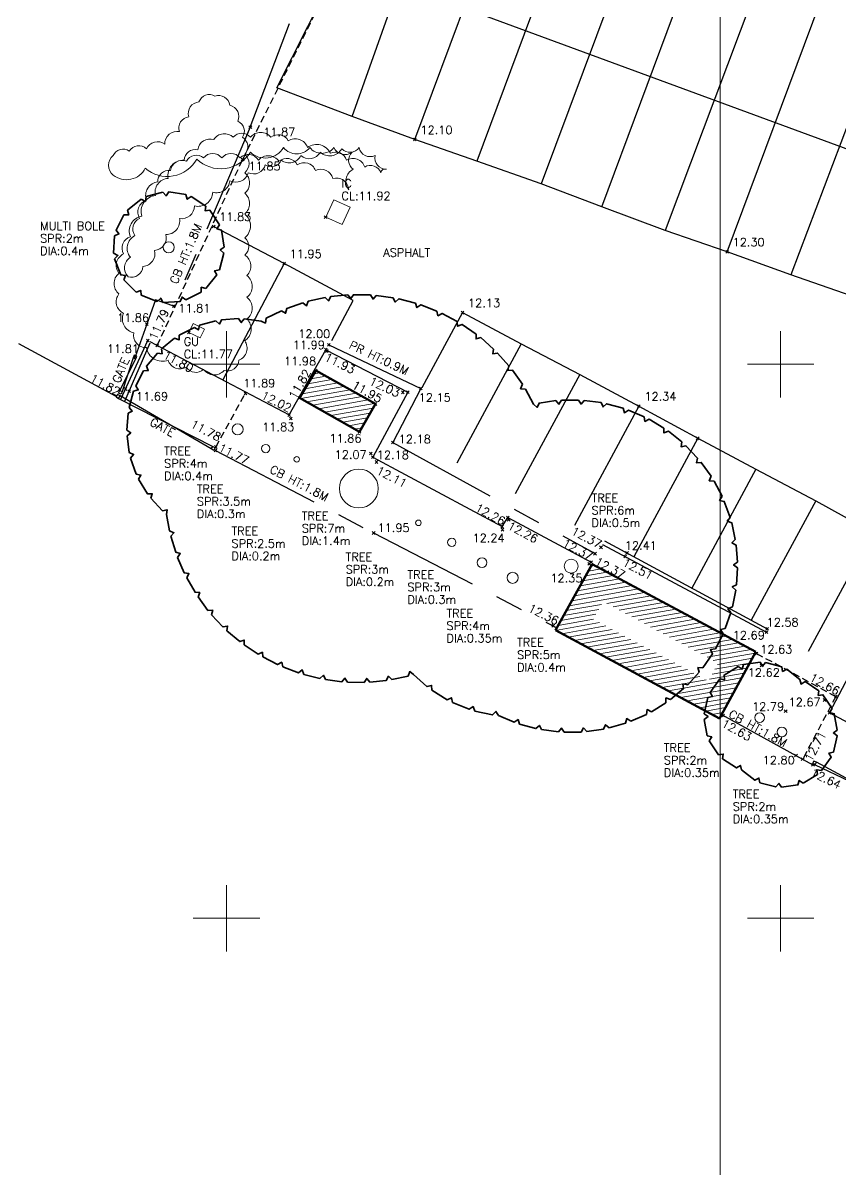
# Model space of a CAD drawing. Extents: x 521064 to 521635, y 174590 to 175241.
# Drawn here: x 521312.65 to 521342.15, y 174670.95 to 174712.32 of the extents above; entities that cross this region are included whole.
import ezdxf
from ezdxf.enums import TextEntityAlignment as Align

# ---------------------------------------------------------------- set-up
doc = ezdxf.new("R2010")
doc.units = 0
doc.header["$PDMODE"] = 3
doc.header["$PDSIZE"] = 0.05
doc.linetypes.add('Centre', pattern=[7, 4, -1, 1, -1])
doc.linetypes.add('HIDDEN', pattern=[0.375, 0.25, -0.125])
doc.layers.get('0').update_dxf_attribs({"linetype": 'CONTINUOUS', "lineweight": 18})
for name, color, linetype, lineweight in [('I031G_SURVEY-GRID', 7, 'CONTINUOUS', 18), ('I901G_TITLE-SHEET', 7, 'CONTINUOUS', 18), ('I904G_HATCHING', 62, 'CONTINUOUS', 18), ('I910T_TXT-GEN-S', 7, 'CONTINUOUS', 13), ('I917G_BUILDING', 3, 'CONTINUOUS', 50), ('I923G_SURVEY-POINT', 7, 'CONTINUOUS', 18), ('I923T_SURVEY-LEVEL', 7, 'CONTINUOUS', 13), ('I941G_TREE', 72, 'CONTINUOUS', 18), ('I941G_TREE-VEG', 6, 'CONTINUOUS', 35), ('I941T_TREE-TXT', 82, 'CONTINUOUS', 13), ('I952G_KERB', 5, 'CONTINUOUS', 25), ('I960G_COVER', 1, 'CONTINUOUS', 18), ('I960T_COVER-TXT', 1, 'CONTINUOUS', 13)]:
    doc.layers.add(name, color=color, linetype=linetype, lineweight=lineweight)
for name, color, linetype in [('I240G_STAIR', 10, 'CONTINUOUS'), ('I940G_SURFACE', 200, 'HIDDEN'), ('I971G_FENCE', 5, 'Centre'), ('I973G_GATE', 20, 'CONTINUOUS'), ('I997G_ROAD_MARKING', 7, 'CONTINUOUS')]:
    doc.layers.add(name, color=color, linetype=linetype)
doc.styles.add('MONOTXT', font='simplex.shx')

msp = doc.modelspace()

# ---------------------------------------------------------------- hatches: boundary and pattern name
at = {"layer": 'I904G_HATCHING'}
h = msp.add_hatch(dxfattribs=at)
h.set_pattern_fill('ANSI31', color=256, scale=0.05, angle=325, style=0)
h.paths.add_polyline_path([(521325.371, 174698.567), (521323.22, 174699.775), (521322.639, 174698.789), (521324.799, 174697.564)])
h = msp.add_hatch(dxfattribs=at)
h.set_pattern_fill('ANSI31', color=256, scale=0.05, angle=325, style=0)
h.paths.add_polyline_path([(521339.102, 174689.614), (521333.198, 174692.783), (521331.869, 174690.397), (521337.797, 174687.218)])
h.paths.add_polyline_path([(521333.592, 174691.436), (521337.742, 174689.209), (521337.394, 174688.569), (521333.237, 174690.798)], flags=16)

# ---------------------------------------------------------------- linework, layer by layer
msp.add_lwpolyline([(521324.41, 174706.296, 0.479966), (521323.832, 174706.708, 0.479966), (521323.213, 174706.997, 0.479966), (521322.553, 174707.203, 0.479966), (521321.893, 174707.327, 0.479966), (521321.15, 174707.368, 0.479966), (521320.49, 174707.451, 0.479966), (521319.83, 174707.451, 0.479966), (521319.17, 174707.451, 0.479966), (521318.551, 174707.327, 0.479966), (521317.973, 174706.997, 0.479966), (521317.519, 174706.584, 0.479966), (521317.107, 174705.924, 0.479966), (521316.859, 174705.264, 0.479966), (521316.694, 174704.645, 0.479966), (521316.529, 174703.861, 0.479966), (521316.446, 174703.16, 0.479966), (521316.983, 174703.531, 0.479966), (521317.395, 174704.109, 0.479966), (521317.808, 174704.686, 0.479966), (521318.303, 174705.264, 0.479966), (521318.84, 174705.718, 0.479966), (521319.5, 174706.213, 0.479966), (521320.119, 174706.626, 0.479966), (521320.779, 174706.915, 0.479966), (521321.398, 174707.203, 0.479966), (521321.976, 174707.368, 0.479966), (521322.677, 174707.533, 0.479966), (521323.378, 174707.657, 0.479966), (521324.162, 174707.781, 0.479966), (521324.781, 174707.822, 0.479966), (521325.359, 174707.533, 0.479966), (521325.772, 174707.038, 0.479966), (521325.565, 174706.915, 0.479966), (521324.988, 174707.121, 0.479966), (521324.327, 174707.368, 0.479966), (521323.75, 174707.616, 0.479966), (521322.925, 174707.822, 0.479966), (521322.223, 174708.07, 0.479966), (521321.604, 174708.194, 0.479966), (521320.861, 174708.194, 0.479966), (521320.243, 174708.194, 0.479966), (521319.541, 174708.111, 0.479966), (521318.963, 174707.74, 0.479966), (521318.468, 174707.368, 0.479966), (521317.891, 174706.708, 0.479966), (521317.437, 174706.089, 0.479966), (521316.942, 174705.347, 0.479966), (521316.529, 174704.604, 0.479966), (521316.281, 174703.985, 0.479966), (521316.116, 174703.283, 0.479966), (521316.116, 174702.541, 0.479966), (521316.281, 174701.839, 0.479966), (521316.653, 174701.138, 0.479966), (521317.107, 174700.601, 0.479966), (521317.891, 174700.148, 0.479966), (521318.551, 174699.9, 0.479966), (521319.17, 174699.817, 0.479966), (521319.912, 174699.776, 0.479966), (521320.449, 174700.148, 0.479966), (521320.655, 174700.849, 0.479966), (521320.738, 174701.633, 0.479966), (521320.738, 174702.417, 0.479966), (521320.738, 174703.201, 0.479966), (521320.655, 174703.944, 0.479966), (521320.655, 174704.563, 0.479966), (521320.655, 174705.429, 0.479966), (521320.655, 174706.172, 0.479966), (521320.655, 174706.915, 0.479966), (521320.655, 174707.575, 0.479966), (521320.573, 174708.194, 0.479966), (521320.408, 174708.771, 0.479966), (521320.119, 174709.349, 0.479966), (521319.582, 174709.679, 0.479966), (521319.005, 174709.473, 0.479966), (521318.633, 174708.936, 0.479966), (521318.303, 174708.4, 0.479966), (521317.767, 174707.946, 0.479966), (521317.107, 174707.781, 0.479966), (521316.488, 174707.699, 0.479966), (521315.91, 174707.533, 0.479966), (521315.91, 174706.832, 0.479966), (521317.065, 174707.08, 0.479966), (521318.922, 174707.41, 0.479966), (521320.861, 174707.657, 0.479966), (521322.058, 174707.822, 0.479966), (521323.007, 174707.822, 0.479966), (521323.874, 174707.822, 0.479966), (521324.534, 174707.657, 0.479966), (521324.575, 174707.038, 0.479966)], format="xyb", close=True)
at = {"layer": 'I031G_SURVEY-GRID'}
for p, q in [((521320, 174701.2), (521320, 174698.8)), ((521340, 174701.2), (521340, 174698.8)), ((521318.8, 174700), (521321.2, 174700)), ((521338.8, 174700), (521341.2, 174700)), ((521320, 174681.2), (521320, 174678.8)), ((521340, 174681.2), (521340, 174678.8)), ((521318.8, 174680), (521321.2, 174680)), ((521338.8, 174680), (521341.2, 174680))]:
    msp.add_line(p, q, dxfattribs=at)
at = {"layer": 'I240G_STAIR'}
msp.add_polyline3d([(521317.229, 174700.827, 11.792), (521322.261, 174698.17, 12.019), (521323.582, 174700.527, 11.988), (521326.541, 174698.997, 12.146), (521325.284, 174696.648, 12.177), (521329.946, 174694.138, 12.264), (521330.15, 174694.472, 12.265), (521333.162, 174692.855, 12.371)], dxfattribs=at)
at = {"layer": 'I901G_TITLE-SHEET'}
msp.add_lwpolyline([(521546.412, 174590.228), (521337.812, 174590.228), (521337.812, 174754.428), (521546.412, 174754.428)], close=True, dxfattribs=at)
at = {"layer": 'I917G_BUILDING'}
for p, q in [((521323.22, 174699.775, 11.978), (521322.639, 174698.789, 11.818)), ((521325.371, 174698.567, 11.951), (521323.22, 174699.775, 11.978)), ((521324.799, 174697.564, 11.86), (521325.371, 174698.567, 11.951)), ((521331.869, 174690.397, 12.36), (521333.198, 174692.783, 12.37)), ((521331.869, 174690.397), (521333.198, 174692.783)), ((521333.198, 174692.783, 12.37), (521339.102, 174689.614, 12.63)), ((521333.198, 174692.783), (521339.102, 174689.614)), ((521337.797, 174687.218, 12.63), (521339.102, 174689.614, 12.63)), ((521337.797, 174687.218), (521339.102, 174689.614))]:
    msp.add_line(p, q, dxfattribs=at)
for points in [[(521322.639, 174698.789, 11.818), (521324.799, 174697.564, 11.86)], [(521337.797, 174687.218, 12.65), (521331.869, 174690.397, 12.36)], [(521337.797, 174687.218, 0), (521331.869, 174690.397, 0)]]:
    msp.add_polyline3d(points, dxfattribs=at)
at = {"layer": 'I923G_SURVEY-POINT'}
for p in [(521320.857, 174708.558, 11.87), (521326.8, 174708.111, 12.097), (521320.583, 174707.396, 11.853), (521323.579, 174705.315, 11.922), (521319.534, 174704.977, 11.828), (521338.067, 174704.058, 12.304), (521322.078, 174703.635, 11.95), (521318.096, 174702.097, 11.808), (521328.517, 174701.865, 12.13), (521317.119, 174701.45, 11.859), (521318.641, 174701.148, 11.772), (521317.156, 174700.857, 11.789), (521317.498, 174700.675, 11.797), (521323.69, 174700.704, 12.002), (521316.698, 174700.271, 11.808), (521323.582, 174700.527, 11.988), (521323.616, 174700.479, 11.934), (521323.22, 174699.775, 11.978), (521316.353, 174699.106, 11.816), (521316.484, 174699.028, 11.686), (521327.012, 174699.123, 12.155), (521320.681, 174698.944, 11.895), (521322.639, 174698.789, 11.818), (521326.362, 174698.987, 12.035), (521326.541, 174698.997, 12.146), (521325.371, 174698.567, 11.951), (521334.884, 174698.489, 12.336), (521322.261, 174698.17, 12.019), (521322.319, 174698.04, 11.832), (521324.799, 174697.564, 11.86), (521319.613, 174697.013, 11.782), (521326.001, 174697.178, 12.178), (521337.006, 174697.327, 12.446), (521319.604, 174696.89, 11.766), (521325.211, 174696.776, 12.074), (521325.284, 174696.648, 12.177), (521325.412, 174696.471, 12.106), (521330.15, 174694.472, 12.265), (521329.946, 174694.138, 12.264), (521330.182, 174694.381, 12.263), (521325.309, 174693.911, 11.946), (521329.96, 174694.029, 12.241), (521333.516, 174693.393, 12.375), (521333.162, 174692.855, 12.371), (521333.3, 174693.165, 12.369), (521334.39, 174693.061, 12.506), (521334.453, 174693.187, 12.414), (521333.085, 174692.797, 12.355), (521331.793, 174690.554, 12.356), (521339.49, 174690.33, 12.685), (521339.513, 174690.453, 12.584), (521339.129, 174689.563, 12.628), (521339.317, 174689.129, 12.619), (521341.589, 174687.88, 12.669), (521341.992, 174688.007, 12.66), (521340.183, 174687.477, 12.788), (521341.766, 174687.421, 12.666), (521337.928, 174687.322, 12.626), (521340.555, 174685.876, 12.798), (521340.796, 174685.741, 12.708), (521341.167, 174685.537, 12.644)]:
    msp.add_point(p, dxfattribs=at)
at = {"layer": 'I940G_SURFACE'}
for points in [[(521317.498, 174700.675, 11.797), (521320.583, 174707.396, 11.853), (521323.961, 174714.202, 11.924)], [(521319.613, 174697.013, 11.782), (521320.681, 174698.944, 11.895)], [(521339.129, 174689.563, 12.628), (521341.992, 174688.007, 12.66), (521340.796, 174685.741, 12.708)]]:
    msp.add_polyline3d(points, dxfattribs=at)
at = {"layer": 'I941G_TREE'}
for centre, radius in [((521317.914, 174704.224), 0.2), ((521320.4, 174697.65), 0.2), ((521321.414, 174696.959), 0.15), ((521322.534, 174696.569), 0.1), ((521324.775, 174695.515), 0.7), ((521326.926, 174694.277), 0.1), ((521328.131, 174693.571), 0.15), ((521329.224, 174692.84), 0.175), ((521332.441, 174692.713), 0.25), ((521330.327, 174692.292), 0.2), ((521339.24, 174687.246), 0.175), ((521340.045, 174686.728), 0.175)]:
    msp.add_circle(centre, radius, dxfattribs=at)
at = {"layer": 'I941G_TREE-VEG'}
for points in [[(521317.705, 174706.213), (521317.1, 174706.051), (521317.069, 174705.881), (521316.914, 174705.956)], [(521318.532, 174706.126), (521317.914, 174706.224), (521317.817, 174706.081), (521317.705, 174706.213)], [(521319.252, 174705.71), (521318.727, 174706.051), (521318.58, 174705.96), (521318.532, 174706.126)], [(521316.914, 174705.956), (521316.428, 174705.562), (521316.468, 174705.394), (521316.296, 174705.399)], [(521319.741, 174705.037), (521319.4, 174705.562), (521319.229, 174705.539), (521319.252, 174705.71)], [(521316.296, 174705.399), (521316.012, 174704.842), (521316.117, 174704.705), (521315.958, 174704.64)], [(521319.914, 174704.224), (521319.816, 174704.842), (521319.65, 174704.89), (521319.741, 174705.037)], [(521315.958, 174704.64), (521315.925, 174704.015), (521316.077, 174703.933), (521315.958, 174703.808)], [(521319.741, 174703.41), (521319.903, 174704.015), (521319.771, 174704.126), (521319.914, 174704.224)], [(521315.958, 174703.808), (521316.182, 174703.224), (521316.354, 174703.211), (521316.296, 174703.048)], [(521319.252, 174702.737), (521319.646, 174703.224), (521319.571, 174703.379), (521319.741, 174703.41)], [(521316.296, 174703.048), (521316.738, 174702.606), (521316.901, 174702.664), (521316.914, 174702.492)], [(521316.914, 174702.492), (521317.498, 174702.267), (521317.623, 174702.387), (521317.705, 174702.235)], [(521317.705, 174702.235), (521318.33, 174702.267), (521318.395, 174702.427), (521318.532, 174702.322)], [(521318.532, 174702.322), (521319.089, 174702.606), (521319.084, 174702.778), (521319.252, 174702.737)], [(521323.555, 174702.408), (521322.952, 174702.274), (521322.891, 174702.111), (521322.753, 174702.217)], [(521324.374, 174702.504), (521323.759, 174702.441), (521323.679, 174702.287), (521323.555, 174702.408)], [(521325.199, 174702.502), (521324.58, 174702.512), (521324.483, 174702.369), (521324.374, 174702.504)], [(521326.017, 174702.404), (521325.404, 174702.487), (521325.291, 174702.356), (521325.199, 174702.502)], [(521326.819, 174702.21), (521326.22, 174702.364), (521326.092, 174702.248), (521326.017, 174702.404)], [(521322.753, 174702.217), (521322.17, 174702.012), (521322.128, 174701.844), (521321.979, 174701.933)], [(521327.592, 174701.923), (521327.015, 174702.147), (521326.874, 174702.046), (521326.819, 174702.21)], [(521319.619, 174701.573), (521319.029, 174701.407), (521318.985, 174701.241), (521318.839, 174701.332)], [(521320.432, 174701.65), (521319.821, 174701.607), (521319.744, 174701.453), (521319.619, 174701.573)], [(521321.244, 174701.56), (521320.637, 174701.643), (521320.53, 174701.507), (521320.432, 174701.65)], [(521321.979, 174701.933), (521321.424, 174701.661), (521321.402, 174701.489), (521321.244, 174701.56)], [(521328.326, 174701.548), (521327.779, 174701.838), (521327.628, 174701.754), (521327.592, 174701.923)], [(521329.01, 174701.088), (521328.502, 174701.44), (521328.341, 174701.375), (521328.326, 174701.548)], [(521318.839, 174701.332), (521318.294, 174701.051), (521318.285, 174700.878), (521318.123, 174700.938)], [(521318.123, 174700.938), (521317.648, 174700.552), (521317.673, 174700.382), (521317.503, 174700.407)], [(521329.636, 174700.551), (521329.173, 174700.961), (521329.006, 174700.915), (521329.01, 174701.088)], [(521317.503, 174700.407), (521317.115, 174699.932), (521317.175, 174699.771), (521317.003, 174699.762)], [(521330.195, 174699.945), (521329.782, 174700.406), (521329.611, 174700.38), (521329.636, 174700.551)], [(521330.678, 174699.277), (521330.323, 174699.783), (521330.15, 174699.778), (521330.195, 174699.945)], [(521317.003, 174699.762), (521316.72, 174699.218), (521316.812, 174699.072), (521316.645, 174699.028)], [(521331.079, 174698.557), (521330.786, 174699.101), (521330.614, 174699.116), (521330.678, 174699.277)], [(521316.645, 174699.028), (521316.479, 174698.438), (521316.598, 174698.313), (521316.443, 174698.236)], [(521331.887, 174698.688), (521331.28, 174698.6), (521331.209, 174698.442), (521331.079, 174698.557)], [(521332.706, 174698.707), (521332.092, 174698.703), (521332, 174698.557), (521331.887, 174698.688)], [(521333.519, 174698.616), (521332.91, 174698.695), (521332.799, 174698.562), (521332.706, 174698.707)], [(521316.443, 174698.236), (521316.4, 174697.625), (521316.542, 174697.527), (521316.407, 174697.42)], [(521334.313, 174698.414), (521333.72, 174698.575), (521333.592, 174698.459), (521333.519, 174698.616)], [(521335.071, 174698.106), (521334.506, 174698.347), (521334.364, 174698.249), (521334.313, 174698.414)], [(521335.781, 174697.698), (521335.254, 174698.013), (521335.099, 174697.936), (521335.071, 174698.106)], [(521316.407, 174697.42), (521316.489, 174696.813), (521316.647, 174696.746), (521316.537, 174696.614)], [(521336.428, 174697.197), (521335.949, 174697.581), (521335.786, 174697.525), (521335.781, 174697.698)], [(521337.002, 174696.613), (521336.579, 174697.058), (521336.409, 174697.025), (521336.428, 174697.197)], [(521316.537, 174696.614), (521316.74, 174696.036), (521316.909, 174696.003), (521316.827, 174695.851)], [(521337.49, 174695.956), (521337.132, 174696.455), (521336.96, 174696.445), (521337.002, 174696.613)], [(521316.827, 174695.851), (521317.144, 174695.326), (521317.316, 174695.328), (521317.267, 174695.163)], [(521337.884, 174695.238), (521337.598, 174695.781), (521337.425, 174695.795), (521337.49, 174695.956)], [(521317.267, 174695.163), (521317.684, 174694.713), (521317.852, 174694.75), (521317.838, 174694.578)], [(521338.177, 174694.474), (521337.967, 174695.051), (521337.799, 174695.088), (521337.884, 174695.238)], [(521317.838, 174694.578), (521317.944, 174693.985), (521318.103, 174693.92), (521317.991, 174693.79)], [(521338.364, 174693.677), (521338.234, 174694.277), (521338.072, 174694.337), (521338.177, 174694.474)], [(521317.991, 174693.79), (521318.164, 174693.213), (521318.329, 174693.166), (521318.233, 174693.024)], [(521338.44, 174692.862), (521338.393, 174693.474), (521338.241, 174693.555), (521338.364, 174693.677)], [(521318.233, 174693.024), (521318.471, 174692.47), (521318.641, 174692.443), (521318.561, 174692.291)], [(521338.404, 174692.044), (521338.441, 174692.657), (521338.301, 174692.758), (521338.44, 174692.862)], [(521318.561, 174692.291), (521318.862, 174691.768), (521319.033, 174691.76), (521318.972, 174691.6)], [(521338.257, 174691.238), (521338.378, 174691.841), (521338.253, 174691.96), (521338.404, 174692.044)], [(521318.972, 174691.6), (521319.33, 174691.115), (521319.501, 174691.127), (521319.459, 174690.961)], [(521338.002, 174690.46), (521338.204, 174691.041), (521338.096, 174691.176), (521338.257, 174691.238)], [(521319.459, 174690.961), (521319.87, 174690.521), (521320.039, 174690.552), (521320.015, 174690.382)], [(521320.015, 174690.382), (521320.475, 174689.992), (521320.639, 174690.042), (521320.635, 174689.87)], [(521337.644, 174689.724), (521337.922, 174690.272), (521337.834, 174690.421), (521338.002, 174690.46)], [(521320.635, 174689.87), (521321.136, 174689.535), (521321.293, 174689.604), (521321.309, 174689.433)], [(521337.189, 174689.044), (521337.539, 174689.548), (521337.472, 174689.708), (521337.644, 174689.724)], [(521321.309, 174689.433), (521321.845, 174689.158), (521321.993, 174689.244), (521322.029, 174689.076)], [(521339.257, 174689.246), (521338.661, 174689.16), (521338.613, 174688.997), (521338.472, 174689.093)], [(521340.04, 174689.079), (521339.458, 174689.234), (521339.35, 174689.103), (521339.257, 174689.246)], [(521322.029, 174689.076), (521322.593, 174688.864), (521322.73, 174688.967), (521322.784, 174688.804)], [(521322.784, 174688.804), (521323.369, 174688.658), (521323.494, 174688.776), (521323.566, 174688.62)], [(521325.168, 174688.526), (521325.767, 174688.586), (521325.845, 174688.739), (521325.966, 174688.617)], [(521325.966, 174688.617), (521326.555, 174688.745), (521326.614, 174688.906), (521326.748, 174688.799)], [(521326.748, 174688.799), (521327.233, 174688.364), (521327.403, 174688.409), (521327.406, 174688.233)], [(521336.645, 174688.432), (521337.061, 174688.884), (521337.016, 174689.051), (521337.189, 174689.044)], [(521338.472, 174689.093), (521337.957, 174688.78), (521337.977, 174688.611), (521337.81, 174688.644)], [(521340.694, 174688.619), (521340.22, 174688.99), (521340.069, 174688.912), (521340.04, 174689.079)], [(521323.566, 174688.62), (521324.164, 174688.542), (521324.274, 174688.673), (521324.364, 174688.527)], [(521324.364, 174688.527), (521324.967, 174688.518), (521325.062, 174688.661), (521325.168, 174688.526)], [(521336.023, 174687.9), (521336.496, 174688.291), (521336.475, 174688.462), (521336.645, 174688.432)], [(521337.81, 174688.644), (521337.459, 174688.155), (521337.543, 174688.007), (521337.376, 174687.971)], [(521341.384, 174688.214), (521340.881, 174688.545), (521340.737, 174688.454), (521340.694, 174688.619)], [(521327.406, 174688.233), (521327.959, 174687.888), (521328.119, 174687.962), (521328.153, 174687.789)], [(521335.334, 174687.457), (521335.857, 174687.78), (521335.859, 174687.953), (521336.023, 174687.9)], [(521337.376, 174687.971), (521337.245, 174687.384), (521337.381, 174687.28), (521337.241, 174687.182)], [(521341.859, 174687.57), (521341.527, 174688.071), (521341.358, 174688.045), (521341.384, 174688.214)], [(521328.153, 174687.789), (521328.757, 174687.545), (521328.901, 174687.645), (521328.964, 174687.481)], [(521328.964, 174687.481), (521329.601, 174687.345), (521329.726, 174687.469), (521329.817, 174687.318)], [(521334.592, 174687.112), (521335.153, 174687.361), (521335.179, 174687.532), (521335.334, 174687.457)], [(521342.044, 174686.791), (521341.935, 174687.383), (521341.77, 174687.425), (521341.859, 174687.57)], [(521329.817, 174687.318), (521330.382, 174687.078), (521330.525, 174687.176), (521330.576, 174687.011)], [(521333.809, 174686.871), (521334.4, 174687.042), (521334.448, 174687.208), (521334.592, 174687.112)], [(521337.241, 174687.182), (521337.351, 174686.591), (521337.516, 174686.549), (521337.426, 174686.404)], [(521330.576, 174687.011), (521331.169, 174686.85), (521331.296, 174686.966), (521331.37, 174686.81)], [(521331.37, 174686.81), (521331.979, 174686.731), (521332.089, 174686.864), (521332.183, 174686.719)], [(521332.183, 174686.719), (521332.797, 174686.724), (521332.889, 174686.87), (521333.002, 174686.739)], [(521333.002, 174686.739), (521333.609, 174686.828), (521333.68, 174686.986), (521333.809, 174686.871)], [(521341.909, 174686.003), (521342.041, 174686.59), (521341.905, 174686.693), (521342.044, 174686.791)], [(521337.426, 174686.404), (521337.759, 174685.902), (521337.927, 174685.929), (521337.902, 174685.76)], [(521341.476, 174685.33), (521341.827, 174685.819), (521341.743, 174685.967), (521341.909, 174686.003)], [(521337.902, 174685.76), (521338.404, 174685.429), (521338.549, 174685.519), (521338.591, 174685.354)], [(521338.591, 174685.354), (521339.066, 174684.984), (521339.217, 174685.062), (521339.246, 174684.894)], [(521340.814, 174684.881), (521341.328, 174685.193), (521341.309, 174685.363), (521341.476, 174685.33)], [(521339.246, 174684.894), (521339.827, 174684.74), (521339.936, 174684.871), (521340.028, 174684.728)], [(521340.028, 174684.728), (521340.624, 174684.813), (521340.673, 174684.977), (521340.814, 174684.881)]]:
    msp.add_lwpolyline(points, dxfattribs=at)
at = {"layer": 'I952G_KERB'}
for points in [[(521316.186, 174698.741, 11.822), (521317.156, 174700.857, 11.789)], [(521316.326, 174698.665, 11.684), (521317.244, 174700.772, 11.696)], [(521333.573, 174693.498, 12.477), (521339.49, 174690.33, 12.685)], [(521333.641, 174693.625, 12.387), (521339.513, 174690.453, 12.584)]]:
    msp.add_polyline3d(points, dxfattribs=at)
at = {"layer": 'I960G_COVER'}
for points in [[(521323.579, 174705.315, 11.922), (521324.17, 174705.041, 11.945), (521324.46, 174705.669, 11.942), (521323.869, 174705.942, 11.919)], [(521318.641, 174701.148, 11.772), (521319.046, 174700.949, 11.774), (521319.205, 174701.272, 11.781), (521318.8, 174701.471, 11.779)]]:
    msp.add_polyline3d(points, close=True, dxfattribs=at)
at = {"layer": 'I971G_FENCE'}
for points in [[(521320.857, 174708.558, 11.87), (521324.755, 174718.831, 11.923), (521325.658, 174721.307, 12.075)], [(521316.019, 174698.831, 11.573), (521295.542, 174709.92, 10.468)], [(521320.857, 174708.558, 11.87), (521318.096, 174702.097, 11.808)], [(521318.096, 174702.097, 11.808), (521317.433, 174702.33, 11.897), (521317.119, 174701.45, 11.859)], [(521317.119, 174701.45, 11.859), (521316.698, 174700.271, 11.808)], [(521323.69, 174700.704, 12.002), (521327.012, 174699.123, 12.155), (521326.001, 174697.178, 12.178), (521333.3, 174693.165, 12.369)], [(521319.604, 174696.89, 11.766), (521325.309, 174693.911, 11.946), (521331.92, 174690.488, 12.365)], [(521337.871, 174687.353, 12.626), (521341.167, 174685.537, 12.644)]]:
    msp.add_polyline3d(points, dxfattribs=at)
at = {"layer": 'I973G_GATE'}
for points, elevation in [([(521316.627, 174700.234), (521316.72, 174700.196), (521316.758, 174700.289), (521316.665, 174700.327), (521316.627, 174700.234), (521316.234, 174699.014), (521316.196, 174698.921), (521316.104, 174698.959), (521316.142, 174699.052), (521316.234, 174699.014)], 11.808), ([(521316.142, 174699.052), (521316.72, 174700.196)], 11.808), ([(521316.105, 174698.768), (521316.155, 174698.861), (521316.063, 174698.912), (521316.012, 174698.819), (521316.105, 174698.768), (521319.499, 174697.036), (521319.592, 174696.985), (521319.541, 174696.893), (521319.449, 174696.943), (521319.499, 174697.036)], 12.486), ([(521319.449, 174696.943), (521316.155, 174698.861)], 12.486), ([(521341.244, 174685.542), (521341.289, 174685.631), (521341.2, 174685.676), (521341.155, 174685.587), (521341.244, 174685.542), (521344.89, 174683.812), (521344.979, 174683.767), (521344.934, 174683.678), (521344.845, 174683.723), (521344.89, 174683.812)], 12.649), ([(521344.845, 174683.723), (521341.289, 174685.631)], 12.649)]:
    msp.add_lwpolyline(points, dxfattribs=dict(at, elevation=elevation))
at = {"layer": 'I997G_ROAD_MARKING'}
for p, q in [((521326.8, 174708.111), (521330.163, 174717.165)), ((521332.391, 174716.356), (521329.032, 174707.331)), ((521334.721, 174715.52), (521331.355, 174706.512)), ((521333.551, 174705.68), (521336.903, 174714.721)), ((521324.531, 174708.939), (521326.236, 174713.728)), ((521326.236, 174713.728), (521348.815, 174705.402)), ((521339.231, 174713.887), (521335.838, 174704.835)), ((521338.067, 174704.058), (521341.428, 174713.064)), ((521343.759, 174712.198), (521340.366, 174703.228)), ((521322.078, 174703.635, 11.95), (521319.862, 174699.437, 11.91)), ((521328.517, 174701.865), (521327.051, 174699.151)), ((521330.639, 174700.741), (521328.311, 174696.431)), ((521332.749, 174699.629), (521330.422, 174695.319)), ((521334.884, 174698.489), (521332.556, 174694.179)), ((521337.006, 174697.327), (521334.699, 174693.054)), ((521339.109, 174696.209), (521336.781, 174691.899)), ((521341.267, 174695.073), (521338.939, 174690.763)), ((521343.32, 174693.936), (521340.993, 174689.626))]:
    msp.add_line(p, q, dxfattribs=at)
for points in [[(521332.391, 174716.356), (521334.721, 174715.52), (521336.903, 174714.721), (521339.231, 174713.887), (521341.428, 174713.064), (521343.759, 174712.198), (521345.975, 174711.404), (521350.525, 174709.741), (521348.815, 174705.402), (521347.056, 174700.86), (521344.844, 174701.669), (521342.548, 174702.469), (521340.366, 174703.228), (521338.067, 174704.058), (521335.838, 174704.835), (521333.551, 174705.68), (521331.355, 174706.512), (521329.032, 174707.331), (521326.8, 174708.111), (521324.531, 174708.939), (521321.811, 174709.979), (521324.055, 174714.417), (521326.236, 174713.728)], [(521323.805, 174700.86), (521324.571, 174702.304), (521322.078, 174703.635), (521319.534, 174704.977)], [(521328.517, 174701.865), (521330.639, 174700.741), (521332.749, 174699.629), (521334.884, 174698.489), (521337.006, 174697.327), (521339.109, 174696.209), (521341.267, 174695.073), (521343.32, 174693.936)]]:
    msp.add_lwpolyline(points, dxfattribs=at)
at = {"layer": 'I997G_ROAD_MARKING', "color": 2}
msp.add_lwpolyline([(521345.932, 174685.197), (521341.766, 174687.421), (521343.743, 174691.155), (521347.855, 174688.879)], close=True, dxfattribs=at)

# ---------------------------------------------------------------- texts
at = {"layer": 'I910T_TXT-GEN-S', "style": 'MONOTXT'}
for s, rotation, p in [('CB HT:1.8M', 66.8614, (521318.217, 174702.869)), ('PR HT:0.9M', 334.5477, (521324.397, 174700.589)), ('CB HT:1.8M', 332.4287, (521321.528, 174696.111)), ('CB HT:1.8M', 331.1449, (521338.094, 174687.283))]:
    msp.add_text(s, height=0.3, rotation=rotation, dxfattribs=at).set_placement(p)
msp.add_text('ASPHALT', height=0.3, dxfattribs=at).set_placement((521325.658, 174703.884))
for rotation, p in [(67.672, (521316.182, 174699.787)), (331.375, (521317.687, 174697.722))]:
    msp.add_text('GATE', height=0.3, rotation=rotation, dxfattribs=at).set_placement(p, align=Align.MIDDLE)
at = {"layer": 'I923T_SURVEY-LEVEL', "style": 'MONOTXT'}
for s, p in [('12.10', (521327, 174708.311, 12.097)), ('11.87', (521321.326, 174708.234, 11.87)), ('11.85', (521320.796, 174707.003, 11.853)), ('CL:11.92', (521324.148, 174705.928, 11.922)), ('11.83', (521319.734, 174705.177, 11.828)), ('12.30', (521338.267, 174704.258, 12.304)), ('11.95', (521322.278, 174703.835, 11.95)), ('11.81', (521318.26, 174701.875, 11.808)), ('12.13', (521328.717, 174702.065, 12.13)), ('11.86', (521316.046, 174701.531, 11.859)), ('12.00', (521322.586, 174700.95, 12.002)), ('11.99', (521322.392, 174700.55, 11.988)), ('11.81', (521315.68, 174700.411, 11.808)), ('CL:11.77', (521318.454, 174700.22, 11.772)), ('11.98', (521322.076, 174699.964, 11.978)), ('11.89', (521320.603, 174699.168, 11.895)), ('11.69', (521316.733, 174698.694, 11.686)), ('12.15', (521326.935, 174698.651, 12.146)), ('12.34', (521335.084, 174698.689, 12.336)), ('11.83', (521321.289, 174697.588, 11.832)), ('11.86', (521323.714, 174697.178, 11.86)), ('12.18', (521326.215, 174697.148, 12.178)), ('12.07', (521323.902, 174696.589, 12.074)), ('12.18', (521325.424, 174696.579, 12.177)), ('11.95', (521325.451, 174693.947, 11.946)), ('12.24', (521328.879, 174693.58, 12.241)), ('12.41', (521334.375, 174693.306, 12.414)), ('12.35', (521331.691, 174692.131, 12.355)), ('12.58', (521339.495, 174690.536, 12.584)), ('12.69', (521338.272, 174690.07, 12.685)), ('12.63', (521339.266, 174689.563, 12.628)), ('12.62', (521338.814, 174688.723, 12.619)), ('12.67', (521340.285, 174687.654, 12.669)), ('12.79', (521338.97, 174687.495, 12.788)), ('12.80', (521339.353, 174685.559, 12.798))]:
    msp.add_text(s, height=0.3, dxfattribs=at).set_placement(p)
for s, rotation, p in [('11.79', 65.6807, (521317.46, 174700.85, 11.789)), ('11.80', 331.1892, (521317.681, 174700.245, 11.797)), ('11.93', 333.9046, (521323.507, 174700.153, 11.934)), ('11.82', 331.8687, (521315.039, 174699.399, 11.816)), ('11.82', 59.9899, (521322.485, 174698.711, 11.818)), ('12.03', 335.3872, (521325.118, 174699.282, 12.035)), ('11.95', 330.5615, (521324.499, 174699.163, 11.951)), ('12.02', 333.0989, (521321.217, 174698.781, 12.019)), ('11.78', 332.4364, (521318.674, 174697.743, 11.782)), ('11.77', 333.3551, (521319.677, 174696.887, 11.766)), ('12.11', 332.6676, (521325.381, 174696.067, 12.106)), ('12.26', 331.3895, (521328.942, 174694.727, 12.264)), ('12.26', 332.042, (521330.116, 174694.073, 12.263)), ('12.37', 332.3666, (521332.412, 174693.882, 12.375)), ('12.37', 331.742, (521332.1, 174693.453, 12.369)), ('12.37', 331.5788, (521333.263, 174692.792, 12.371)), ('12.51', 331.6992, (521334.265, 174692.755, 12.506)), ('12.36', 333.4349, (521330.86, 174691.094, 12.356)), ('12.66', 330.8239, (521341.016, 174688.605, 12.66)), ('12.63', 331.0976, (521337.836, 174686.945, 12.626)), ('12.71', 61.4538, (521341.106, 174685.628, 12.709)), ('12.64', 334.2805, (521341.048, 174685.16, 12.644))]:
    msp.add_text(s, height=0.3, rotation=rotation, dxfattribs=at).set_placement(p)
at = {"layer": 'I941T_TREE-TXT', "style": 'MONOTXT'}
for s, p in [('MULTI BOLE', (521313.27, 174704.845)), ('SPR:2m', (521313.27, 174704.395)), ('DIA:0.4m', (521313.27, 174703.945)), ('TREE', (521317.747, 174696.721)), ('SPR:4m', (521317.747, 174696.271)), ('DIA:0.4m', (521317.747, 174695.821)), ('TREE', (521318.928, 174695.351)), ('SPR:3.5m', (521318.928, 174694.901)), ('TREE', (521333.176, 174695.027)), ('DIA:0.3m', (521318.928, 174694.451)), ('TREE', (521322.715, 174694.378)), ('SPR:6m', (521333.176, 174694.577)), ('TREE', (521320.179, 174693.829)), ('SPR:7m', (521322.715, 174693.928)), ('DIA:0.5m', (521333.176, 174694.127)), ('SPR:2.5m', (521320.179, 174693.379)), ('DIA:1.4m', (521322.715, 174693.478)), ('DIA:0.2m', (521320.179, 174692.929)), ('TREE', (521324.298, 174692.897)), ('SPR:3m', (521324.298, 174692.447)), ('TREE', (521326.528, 174692.257)), ('DIA:0.2m', (521324.298, 174691.997)), ('SPR:3m', (521326.528, 174691.807)), ('DIA:0.3m', (521326.528, 174691.357)), ('TREE', (521327.94, 174690.861)), ('SPR:4m', (521327.94, 174690.411)), ('DIA:0.35m', (521327.94, 174689.961)), ('TREE', (521330.487, 174689.812)), ('SPR:5m', (521330.487, 174689.362)), ('DIA:0.4m', (521330.487, 174688.912)), ('TREE', (521335.783, 174686.007)), ('SPR:2m', (521335.783, 174685.557)), ('DIA:0.35m', (521335.783, 174685.107)), ('TREE', (521338.27, 174684.334)), ('SPR:2m', (521338.27, 174683.884)), ('DIA:0.35m', (521338.27, 174683.434))]:
    msp.add_text(s, height=0.3, dxfattribs=at).set_placement(p)
at = {"layer": 'I960T_COVER-TXT', "style": 'MONOTXT'}
for s, p in [('IC', (521324.148, 174706.378)), ('GU', (521318.454, 174700.67))]:
    msp.add_text(s, height=0.3, dxfattribs=at).set_placement(p)

doc.saveas('drawing.dxf')
